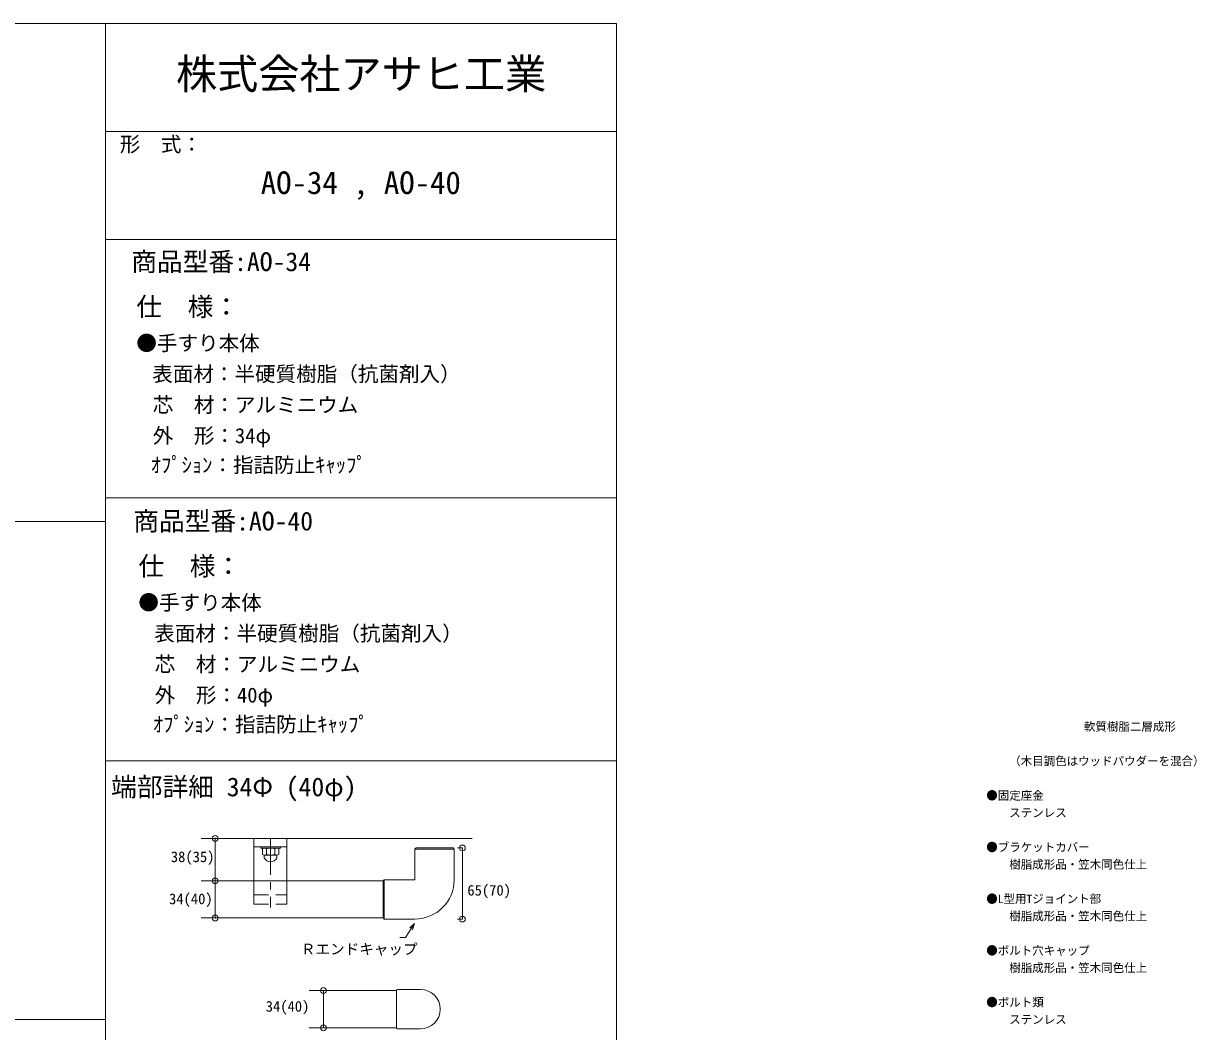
# Model space of a CAD drawing. Units: millimetres, scale not verified. Extents: x -3793 to 2769, y -1367 to 1367.
# Drawn here: x 1161 to 2769, y -15 to 1367 of the extents above; entities that cross this region are included whole.
import ezdxf
from ezdxf.enums import TextEntityAlignment as Align

# ---------------------------------------------------------------- set-up
doc = ezdxf.new("R2010")
doc.units = ezdxf.units.MM
doc.header["$LTSCALE"] = 10
doc.header["$PDMODE"] = 32
doc.header["$PDSIZE"] = 8
doc.linetypes.add('CHAIN1', pattern=[8, 5, -1, 1, -1])
doc.linetypes.add('DASHED2', pattern=[3, 2, -1])
doc.layers.add('0-0', color=7, linetype='Continuous')
doc.layers.add('0-F_外枠', color=7, linetype='Continuous', lineweight=18)
doc.styles.add('ＭＳ ゴシック', font='')
doc.styles.get('ＭＳ ゴシック').set_extended_font_data('MS Gothic')

msp = doc.modelspace()

# ---------------------------------------------------------------- linework, layer by layer
at = {"layer": '0-F_外枠'}
for p, q in [((1273.23, 1367), (1273.23, -1366.99)), ((1273.23, 1218.95), (1973.99, 1218.95)), ((1273.23, 1070.9), (1973.99, 1070.9)), ((1273.23, 716.46), (1973.99, 716.46)), ((1273.23, 684), (-1974, 684)), ((1273.23, 355.96), (1973.99, 355.96)), ((1404.54, 249.5), (1775.92, 249.5)), ((1476.74, 249.51), (1476.74, 237.81)), ((1476.74, 249.51), (1521.74, 249.51)), ((1476.74, 237.81), (1476.74, 191.39)), ((1486.03, 236.69), (1486.03, 237.81)), ((1512.59, 236.24), (1486.48, 236.24)), ((1488.28, 227.58), (1488.28, 235.16)), ((1490.91, 226.49), (1490.91, 222.7)), ((1507.98, 226.49), (1491.09, 226.49)), ((1493.91, 227.58), (1493.91, 235.16)), ((1505.16, 227.58), (1505.16, 235.16)), ((1508.16, 226.49), (1508.16, 222.7)), ((1510.79, 227.58), (1510.79, 235.16)), ((1513.04, 236.69), (1513.04, 237.81)), ((1521.74, 237.81), (1521.74, 191.39)), ((1697.24, 234.89), (1698.74, 236.34)), ((1697.24, 234.89), (1697.24, 192.89)), ((1697.24, 234.89), (1697.24, 228.8)), ((1751.24, 234.89), (1697.24, 234.89)), ((1751.24, 234.89), (1751.24, 192.89)), ((1404.54, 191.39), (1653.74, 191.39)), ((1653.74, 191.39), (1655.24, 192.89)), ((1653.74, 191.39), (1653.74, 140.39)), ((1655.24, 192.89), (1655.24, 138.89)), ((1655.24, 192.89), (1697.24, 192.89)), ((1404.54, 140.39), (1653.74, 140.39)), ((1653.74, 140.39), (1655.24, 138.89)), ((1697.24, 138.89), (1655.24, 138.89)), ((1552.24, 40.85), (1672.24, 40.85)), ((1672.24, -10.9), (1672.24, 41.6)), ((1672.99, 42.35), (1705.25, 42.35)), ((1273.23, 1), (-1974, 1)), ((1552.24, -10.15), (1672.24, -10.15)), ((1672.99, -11.65), (1705.25, -11.65))]:
    msp.add_line(p, q, dxfattribs=at)
at = {"layer": '0-F_外枠', "color": 3, "lineweight": 9}
for p, q in [((1423.58, 191.39), (1423.58, 249.5)), ((1762.46, 236.39), (1755.74, 236.39)), ((1762.46, 138.89), (1762.46, 236.39)), ((1423.58, 140.39), (1423.58, 191.39)), ((1696.97, 132.72), (1690.23, 126.76)), ((1762.46, 138.89), (1755.74, 138.89)), ((1571.98, 40.85), (1571.98, -10.15))]:
    msp.add_line(p, q, dxfattribs=at)
at = {"layer": '0-F_外枠', "color": 5, "linetype": 'CHAIN1'}
msp.add_line((1499.24, 249.51), (1499.24, 154.63), dxfattribs=at)
at = {"layer": '0-F_外枠', "color": 4, "linetype": 'DASHED2', "lineweight": 9}
for p, q in [((1476.74, 172.26), (1476.74, 191.39)), ((1521.74, 172.26), (1521.74, 191.39)), ((1476.74, 172.26), (1521.74, 172.26)), ((1476.74, 159.51), (1476.74, 172.26)), ((1521.74, 159.51), (1521.74, 172.26)), ((1476.74, 159.51), (1521.74, 159.51))]:
    msp.add_line(p, q, dxfattribs=at)
at = {"layer": '0-F_外枠'}
msp.add_lwpolyline([(-1974, -1366.99), (1973.99, -1366.99), (1973.99, 1367), (-1974, 1367)], close=True, dxfattribs=at)
for points in [[(1476.74, 237.81), (1521.74, 237.81), (1521.74, 249.51)], [(1751.24, 234.89), (1749.74, 236.39), (1698.74, 236.39)]]:
    msp.add_lwpolyline(points, dxfattribs=at)
at = {"layer": '0-F_外枠', "color": 3, "lineweight": 9}
msp.add_lwpolyline([(1676.85, 113.67), (1684.36, 113.67), (1696.97, 132.72), (1694.11, 124.19)], dxfattribs=at)
at = {"layer": '0-F_外枠'}
for centre, radius, start, end in [((1486.48, 236.69), 0.45, 180, 270), ((1491.09, 232.06), 4.19, 47.75339, 132.24988), ((1491.09, 230.68), 4.19, 227.75012, 312.2466), ((1499.54, 221.13), 15.12, 68.1344, 111.8656), ((1499.54, 241.61), 15.12, 248.1344, 291.8656), ((1507.98, 232.06), 4.19, 47.75012, 132.2466), ((1507.98, 230.68), 4.19, 227.75339, 312.24988), ((1512.59, 236.69), 0.45, 270, 0), ((1499.54, 227.24), 9.75, 207.79288, 332.20221), ((1697.24, 192.89), 54, 270, 0), ((1672.99, 41.6), 0.75, 90, 180), ((1705.25, 15.35), 27, 270, 90), ((1672.99, -10.9), 0.75, 180, 270)]:
    msp.add_arc(centre, radius, start, end, dxfattribs=at)
at = {"layer": '0-F_外枠', "color": 3}
for p in [(1423.58, 249.5), (1762.46, 236.39), (1423.58, 191.39), (1423.58, 140.39), (1762.46, 138.89), (1571.98, 40.85), (1571.98, -10.15)]:
    msp.add_point(p, dxfattribs=at)

# ---------------------------------------------------------------- texts
at = {"layer": '0-0', "style": 'ＭＳ ゴシック'}
for s, height, p in [('AO-34 , AO-40', 31.01, (1486.13, 1123.78)), ('商品型番:AO-34', 25.84, (1308.53, 1019.66)), ('商品型番:AO-40', 25.84, (1311.31, 663.95)), ('端部詳細 34Φ (40φ)', 25.84, (1280.83, 299.49))]:
    msp.add_text(s, height=height, dxfattribs=at).set_placement(p, align=Align.BOTTOM_LEFT)
at = {"layer": '0-F_外枠', "style": 'ＭＳ ゴシック'}
for s, height, p in [('株式会社アサヒ工業', 41.35, (1369.81, 1264.78)), ('形\u3000式：', 20.67, (1292.66, 1184.8)), ('仕\u3000様：', 25.84, (1315.45, 957.97)), ('●手すり本体', 20.67, (1315.45, 912.14)), ('表面材：半硬質樹脂（抗菌剤入）', 20.67, (1337.22, 869.84)), ('芯  材：アルミニウム', 20.67, (1337.93, 827.54)), ('外\u3000形：34φ', 20.67, (1337.93, 785.24)), ('ｵﾌﾟｼｮﾝ：指詰防止ｷｬｯﾌﾟ', 20.67, (1335.18, 745.1)), ('仕\u3000様：', 25.84, (1318.23, 602.26)), ('●手すり本体', 20.67, (1318.23, 556.43)), ('表面材：半硬質樹脂（抗菌剤入）', 20.67, (1339.99, 514.13)), ('芯  材：アルミニウム', 20.67, (1340.7, 471.83)), ('外\u3000形：40φ', 20.67, (1340.7, 429.53)), ('ｵﾌﾟｼｮﾝ：指詰防止ｷｬｯﾌﾟ', 20.67, (1337.95, 389.38)), ('\u3000\u3000\u3000\u3000\u3000\u3000\u3000\u3000 軟質樹脂二層成形', 11.55, (2480.79, 393.52)), ('    （木目調色はウッドパウダーを混合）', 11.55, (2480.79, 346.27)), ('●固定座金', 11.55, (2480.79, 299.02)), ('\u3000\u3000ステンレス', 11.55, (2480.79, 275.4)), ('●ブラケットカバー', 11.55, (2480.79, 228.15)), ('\u3000\u3000樹脂成形品・笠木同色仕上', 11.55, (2480.79, 204.52)), ('●L型用Tジョイント部', 11.55, (2480.79, 157.27)), ('\u3000\u3000樹脂成形品・笠木同色仕上', 11.55, (2480.79, 133.65)), ('●ボルト穴キャップ', 11.55, (2480.79, 86.4)), ('\u3000\u3000樹脂成形品・笠木同色仕上', 11.55, (2480.79, 62.77)), ('●ボルト類', 11.55, (2480.79, 15.52)), ('\u3000\u3000ステンレス\u3000', 11.55, (2480.79, -8.1))]:
    msp.add_text(s, height=height, dxfattribs=at).set_placement(p, align=Align.BOTTOM_LEFT)
at = {"layer": '0-F_外枠', "color": 2, "style": 'ＭＳ ゴシック'}
for s, p in [('38(35)', (1362.75, 212.6)), ('65(70)', (1769.3, 166.7)), ('34(40)', (1360.3, 154.91)), ('Ｒエンドキャップ', (1541.08, 86.01)), ('34(40)', (1492.83, 7.5))]:
    msp.add_text(s, height=14.66, dxfattribs=at).set_placement(p, align=Align.BOTTOM_LEFT)

doc.saveas('drawing.dxf')
